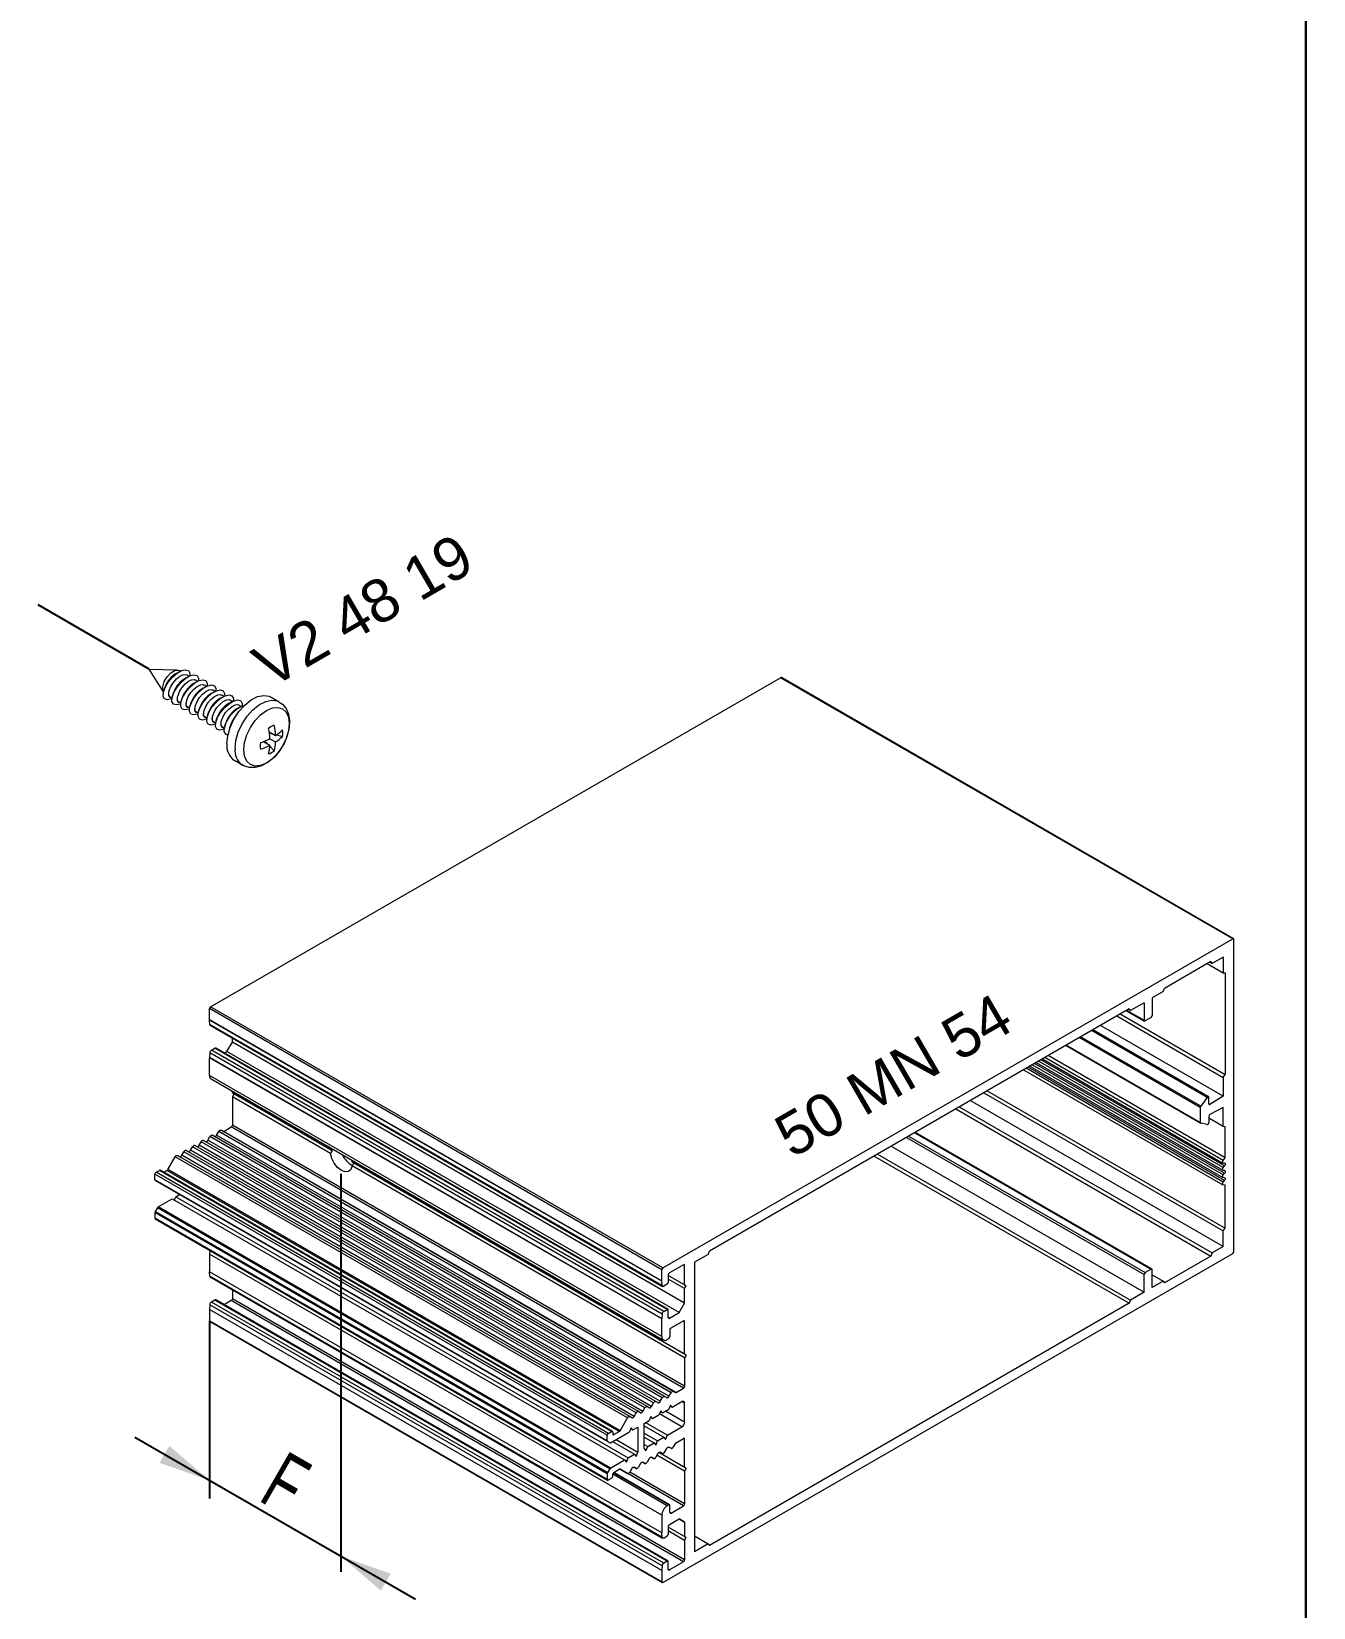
# Model space of a CAD drawing. Header units: millimetres. Extents: x 226 to 1066, y 456 to 1447.
# Drawn here: x 361.3 to 436.2, y 1258.6 to 1350.6 of the extents above; entities that cross this region are included whole.
import ezdxf

# ---------------------------------------------------------------- set-up
doc = ezdxf.new("R2010")
doc.units = ezdxf.units.MM
doc.linetypes.add('CENTER', pattern=[2, 1.25, -0.25, 0.25, -0.25])
for name, color, linetype in [('ANTET', 140, 'Continuous'), ('nokta', 140, 'Continuous'), ('SLD-0', 179, 'Continuous')]:
    doc.layers.add(name, color=color, linetype=linetype)
doc.styles.add('SLDTEXTSTYLE0', font='TXT', dxfattribs={"width": 0.663, "bigfont": 'bigfont'})
doc.styles.get("Standard").update_dxf_attribs({"font": 'arial.ttf'})

# ---------------------------------------------------------------- blocks, each defined once
blk = doc.blocks.new('MN50.S.1')
at = {"color": 252}
blk.add_lwpolyline([(9907.25, 888.558), (9907.25, 1185.558), (10117.25, 1185.558), (10117.25, 888.558)], close=True, dxfattribs=at)
blk = doc.blocks.new('M.T.TİP-4A')
at = {"color": 7, "linetype": 'Continuous', "lineweight": 15}
for p, q in [((371.766, 1293.685), (405.049, 1312.899)), ((431.46, 1297.653), (405.049, 1312.899)), ((431.505, 1297.657), (405.094, 1312.904)), ((398.176, 1278.439), (431.46, 1297.653)), ((431.524, 1279.391), (431.524, 1297.616)), ((430.887, 1296.587), (430.251, 1296.22)), ((430.887, 1296.587), (430.887, 1295.669)), ((430.177, 1296.325), (427.46, 1294.756)), ((429.964, 1296.202), (430.887, 1295.669)), ((430.123, 1296.294), (430.251, 1296.22)), ((430.251, 1296.22), (430.177, 1296.325)), ((430.887, 1295.669), (431.014, 1295.657)), ((431.014, 1295.657), (431.014, 1289.722)), ((427.387, 1294.567), (427.46, 1294.756)), ((426.273, 1293.924), (425.478, 1293.465)), ((426.273, 1293.924), (426.273, 1292.895)), ((427.387, 1294.567), (426.751, 1294.199)), ((426.751, 1294.199), (426.751, 1293.171)), ((398.113, 1278.329), (371.702, 1293.575)), ((371.702, 1292.914), (371.702, 1293.575)), ((398.113, 1277.667), (371.702, 1292.914)), ((398.113, 1277.661), (371.703, 1292.907)), ((371.722, 1292.658), (371.703, 1292.907)), ((398.176, 1278.439), (371.766, 1293.685)), ((425.404, 1293.569), (400.891, 1279.418)), ((424.676, 1293.149), (430.887, 1289.564)), ((424.877, 1293.265), (431.014, 1289.722)), ((425.229, 1293.468), (426.292, 1292.854)), ((425.35, 1293.538), (425.478, 1293.465)), ((425.478, 1293.465), (425.404, 1293.569)), ((426.687, 1293.06), (426.337, 1292.858)), ((398.133, 1277.412), (371.722, 1292.658)), ((371.75, 1292.606), (398.16, 1277.36)), ((430.041, 1288.435), (423.276, 1292.34)), ((430.887, 1288.461), (423.722, 1292.598)), ((371.722, 1290.987), (371.703, 1290.716)), ((398.133, 1275.741), (371.722, 1290.987)), ((371.817, 1291.143), (372.021, 1291.26)), ((398.228, 1275.896), (371.817, 1291.143)), ((398.431, 1276.014), (372.021, 1291.26)), ((398.476, 1276.018), (372.066, 1291.265)), ((372.556, 1290.981), (372.721, 1291.076)), ((372.721, 1291.076), (373.039, 1291.627)), ((399.131, 1275.83), (372.721, 1291.076)), ((373.039, 1291.627), (373.039, 1291.862)), ((399.449, 1276.381), (373.039, 1291.627)), ((421.698, 1291.43), (429.569, 1286.886)), ((398.113, 1275.463), (371.702, 1290.709)), ((371.702, 1289.68), (371.702, 1290.709)), ((398.113, 1275.469), (371.703, 1290.716)), ((419.606, 1290.222), (430.879, 1283.714)), ((419.973, 1290.434), (430.879, 1284.138)), ((420.341, 1290.646), (430.879, 1284.562)), ((431.014, 1284.865), (420.67, 1290.836)), ((398.113, 1274.434), (371.702, 1289.68)), ((371.796, 1289.474), (398.206, 1274.228)), ((419.238, 1290.01), (430.879, 1283.29)), ((430.887, 1289.564), (431.014, 1289.722)), ((430.887, 1289.564), (430.887, 1288.461)), ((373.039, 1288.651), (373.039, 1288.756)), ((378.774, 1285.341), (373.039, 1288.651)), ((373.134, 1288.596), (373.039, 1288.651)), ((373.134, 1288.596), (373.039, 1288.431)), ((373.039, 1288.431), (373.039, 1286.777)), ((378.774, 1285.12), (373.039, 1288.431)), ((378.862, 1285.29), (373.134, 1288.596)), ((416.916, 1288.669), (430.887, 1280.604)), ((417.117, 1288.785), (431.014, 1280.762)), ((429.961, 1288.397), (429.579, 1287.879)), ((430.049, 1288.022), (430.06, 1288.391)), ((430.887, 1288.461), (430.115, 1287.984)), ((415.283, 1287.726), (430.177, 1279.128)), ((415.484, 1287.842), (430.251, 1279.318)), ((430.887, 1279.685), (416.12, 1288.21)), ((429.551, 1287.802), (429.551, 1286.927)), ((430.887, 1287.811), (430.115, 1287.396)), ((430.887, 1286.709), (430.887, 1287.811)), ((372.122, 1286.188), (372.242, 1286.395)), ((398.652, 1271.149), (372.242, 1286.395)), ((398.787, 1271.227), (372.377, 1286.473)), ((372.534, 1286.412), (372.975, 1286.667)), ((398.945, 1271.166), (372.534, 1286.412)), ((399.386, 1271.421), (372.975, 1286.667)), ((399.449, 1271.531), (373.039, 1286.777)), ((429.961, 1286.806), (429.579, 1286.883)), ((430.049, 1287.282), (430.06, 1286.926)), ((430.052, 1287.191), (430.887, 1286.709)), ((430.887, 1286.709), (431.014, 1286.697)), ((431.014, 1284.865), (431.014, 1286.697)), ((370.595, 1285.306), (370.714, 1285.513)), ((397.125, 1270.267), (370.714, 1285.513)), ((397.26, 1270.345), (370.849, 1285.591)), ((371.104, 1285.6), (371.223, 1285.807)), ((397.514, 1270.354), (371.104, 1285.6)), ((397.634, 1270.561), (371.223, 1285.807)), ((397.769, 1270.639), (371.358, 1285.885)), ((371.613, 1285.894), (371.733, 1286.101)), ((398.023, 1270.648), (371.613, 1285.894)), ((398.143, 1270.855), (371.733, 1286.101)), ((398.278, 1270.933), (371.868, 1286.179)), ((398.533, 1270.941), (372.122, 1286.188)), ((411.506, 1285.546), (426.273, 1277.022)), ((426.732, 1278.367), (412.901, 1286.351)), ((369.265, 1284.179), (369.696, 1284.925)), ((396.107, 1269.679), (369.696, 1284.925)), ((396.242, 1269.757), (369.831, 1285.003)), ((370.086, 1285.012), (370.205, 1285.219)), ((396.496, 1269.766), (370.086, 1285.012)), ((396.616, 1269.973), (370.205, 1285.219)), ((396.751, 1270.051), (370.34, 1285.297)), ((397.005, 1270.06), (370.595, 1285.306)), ((378.794, 1285.434), (378.774, 1285.341)), ((380.032, 1284.614), (380.011, 1284.731)), ((399.449, 1273.405), (380.032, 1284.614)), ((399.545, 1273.35), (380.135, 1284.555)), ((410.51, 1284.971), (425.404, 1276.373)), ((410.711, 1285.087), (425.478, 1276.562)), ((430.895, 1284.717), (431.014, 1284.865)), ((430.975, 1284.55), (430.895, 1284.557)), ((394.931, 1268.665), (368.52, 1283.912)), ((368.52, 1283.581), (368.52, 1283.912)), ((368.584, 1284.022), (368.775, 1284.132)), ((394.994, 1268.775), (368.584, 1284.022)), ((395.185, 1268.886), (368.775, 1284.132)), ((395.23, 1268.89), (368.82, 1284.136)), ((369.024, 1284.019), (369.22, 1284.132)), ((395.631, 1268.886), (369.22, 1284.132)), ((395.676, 1268.933), (369.265, 1284.179)), ((399.449, 1273.184), (380.032, 1284.394)), ((430.895, 1284.292), (430.975, 1284.391)), ((430.975, 1284.126), (430.895, 1284.133)), ((430.895, 1283.868), (430.975, 1283.967)), ((430.975, 1283.702), (430.895, 1283.709)), ((394.931, 1268.334), (368.52, 1283.581)), ((394.949, 1268.293), (368.539, 1283.54)), ((368.666, 1283.466), (368.539, 1283.54)), ((395.077, 1268.22), (368.666, 1283.466)), ((369.735, 1282.592), (369.958, 1282.721)), ((430.895, 1283.444), (430.975, 1283.543)), ((431.014, 1283.274), (430.895, 1283.285)), ((431.014, 1280.762), (431.014, 1283.274)), ((368.666, 1281.953), (368.539, 1281.733)), ((395.077, 1266.707), (368.666, 1281.953)), ((368.711, 1282.001), (369.533, 1282.475)), ((395.122, 1266.754), (368.711, 1282.001)), ((369.533, 1282.475), (395.943, 1267.229)), ((369.657, 1282.404), (369.735, 1282.592)), ((369.735, 1282.592), (396.146, 1267.346)), ((394.931, 1266.424), (368.52, 1281.67)), ((368.52, 1281.67), (368.52, 1281.339)), ((394.931, 1266.093), (368.52, 1281.339)), ((394.949, 1266.486), (368.539, 1281.733)), ((368.539, 1281.298), (394.949, 1266.052)), ((430.887, 1280.604), (431.014, 1280.762)), ((430.887, 1279.685), (430.887, 1280.604)), ((398.113, 1263.998), (371.702, 1279.245)), ((371.702, 1279.245), (371.702, 1278.216)), ((398.176, 1260.067), (431.46, 1279.281)), ((400.817, 1279.229), (400.022, 1278.769)), ((400.817, 1279.229), (400.891, 1279.418)), ((430.177, 1279.128), (427.46, 1277.56)), ((430.251, 1279.318), (430.177, 1279.128)), ((430.887, 1279.685), (430.251, 1279.318)), ((398.113, 1262.969), (371.702, 1278.216)), ((398.113, 1262.963), (371.703, 1278.21)), ((371.722, 1277.961), (371.703, 1278.21)), ((398.113, 1277.667), (398.113, 1278.329)), ((399.386, 1278.622), (398.558, 1278.145)), ((399.449, 1277.447), (399.449, 1278.586)), ((400.022, 1278.769), (400.022, 1261.867)), ((426.687, 1278.363), (426.337, 1278.161)), ((426.751, 1277.297), (426.751, 1278.326)), ((398.133, 1262.714), (371.722, 1277.961)), ((371.75, 1277.908), (398.16, 1262.662)), ((398.133, 1277.412), (398.113, 1277.661)), ((398.431, 1277.483), (398.228, 1277.366)), ((398.495, 1278.035), (398.495, 1277.594)), ((399.449, 1277.447), (398.495, 1277.998)), ((399.545, 1277.391), (398.495, 1277.998)), ((399.449, 1277.226), (398.495, 1277.777)), ((399.449, 1277.447), (399.545, 1277.391)), ((399.449, 1277.226), (399.545, 1277.391)), ((399.449, 1276.381), (399.449, 1277.226)), ((426.273, 1277.022), (426.273, 1278.05)), ((426.751, 1278.032), (427.387, 1277.664)), ((427.387, 1277.664), (426.751, 1277.297)), ((427.387, 1277.664), (427.46, 1277.56)), ((371.722, 1276.29), (371.703, 1276.018)), ((398.133, 1261.043), (371.722, 1276.29)), ((372.021, 1276.562), (371.817, 1276.445)), ((398.228, 1261.199), (371.817, 1276.445)), ((398.431, 1261.316), (372.021, 1276.562)), ((398.476, 1261.32), (372.066, 1276.567)), ((372.975, 1276.526), (372.556, 1276.284)), ((399.386, 1261.279), (372.975, 1276.526)), ((373.039, 1277.164), (373.039, 1276.636)), ((399.449, 1261.389), (373.039, 1276.636)), ((399.131, 1275.83), (399.449, 1276.381)), ((425.404, 1276.373), (400.891, 1262.222)), ((425.478, 1276.562), (425.404, 1276.373)), ((426.273, 1277.022), (425.478, 1276.562)), ((398.113, 1260.765), (371.702, 1276.011)), ((371.702, 1276.011), (371.702, 1275.35)), ((398.113, 1260.103), (371.702, 1275.35)), ((398.113, 1260.771), (371.703, 1276.018)), ((398.133, 1275.741), (398.113, 1275.469)), ((398.113, 1274.434), (398.113, 1275.463)), ((398.228, 1275.896), (398.431, 1276.014)), ((398.495, 1275.536), (398.495, 1275.977)), ((398.558, 1275.499), (399.131, 1275.83)), ((398.654, 1274.93), (399.386, 1275.352)), ((371.721, 1275.309), (398.131, 1260.062)), ((398.59, 1274.819), (398.59, 1274.415)), ((399.449, 1273.405), (399.449, 1275.315)), ((398.526, 1274.305), (398.431, 1274.25)), ((399.545, 1273.35), (399.449, 1273.405)), ((399.545, 1273.35), (399.449, 1273.184)), ((399.449, 1273.184), (399.449, 1271.531)), ((398.023, 1270.648), (398.143, 1270.855)), ((398.398, 1270.864), (398.278, 1270.933)), ((398.533, 1270.941), (398.652, 1271.149)), ((398.9, 1271.162), (398.787, 1271.227)), ((398.945, 1271.166), (399.386, 1271.421)), ((396.496, 1269.766), (396.616, 1269.973)), ((396.87, 1269.982), (396.751, 1270.051)), ((397.005, 1270.06), (397.125, 1270.267)), ((397.379, 1270.276), (397.26, 1270.345)), ((397.514, 1270.354), (397.634, 1270.561)), ((397.578, 1269.642), (397.948, 1269.856)), ((397.888, 1270.57), (397.769, 1270.639)), ((398.049, 1270.098), (397.948, 1269.856)), ((398.027, 1270.044), (398.15, 1269.973)), ((398.15, 1269.973), (398.049, 1270.098)), ((398.15, 1269.973), (398.521, 1270.186)), ((398.622, 1270.429), (398.521, 1270.186)), ((398.599, 1270.375), (398.723, 1270.303)), ((398.723, 1270.303), (398.622, 1270.429)), ((398.723, 1270.303), (399.29, 1270.631)), ((399.449, 1269.436), (399.449, 1270.539)), ((395.676, 1268.933), (396.107, 1269.679)), ((396.331, 1269.106), (396.229, 1268.864)), ((396.361, 1269.688), (396.242, 1269.757)), ((396.308, 1269.052), (396.432, 1268.981)), ((396.432, 1268.981), (396.331, 1269.106)), ((396.432, 1268.981), (396.719, 1269.146)), ((396.719, 1269.146), (396.719, 1267.676)), ((397.089, 1269.36), (397.375, 1269.525)), ((397.089, 1267.89), (397.089, 1269.36)), ((397.089, 1269.212), (398.234, 1268.551)), ((397.164, 1269.403), (398.437, 1268.668)), ((397.476, 1269.767), (397.375, 1269.525)), ((397.454, 1269.714), (397.578, 1269.642)), ((397.578, 1269.642), (397.476, 1269.767)), ((398.437, 1268.668), (399.29, 1269.161)), ((394.931, 1268.334), (394.931, 1268.665)), ((395.077, 1268.22), (394.949, 1268.293)), ((394.994, 1268.775), (395.185, 1268.886)), ((395.122, 1268.224), (396.229, 1268.864)), ((395.243, 1268.294), (396.516, 1267.559)), ((395.249, 1268.849), (395.249, 1268.739)), ((395.313, 1268.702), (395.631, 1268.886)), ((395.446, 1268.411), (396.719, 1267.676)), ((397.089, 1268.785), (397.864, 1268.338)), ((397.089, 1268.551), (397.661, 1268.221)), ((397.089, 1268.124), (397.291, 1268.007)), ((397.19, 1267.765), (397.291, 1268.007)), ((397.291, 1268.007), (397.661, 1268.221)), ((397.661, 1268.221), (397.763, 1268.095)), ((397.763, 1268.095), (397.864, 1268.338)), ((397.864, 1268.338), (398.234, 1268.551)), ((398.234, 1268.551), (398.335, 1268.426)), ((398.335, 1268.426), (398.437, 1268.668)), ((398.652, 1267.906), (398.531, 1267.976)), ((398.533, 1267.975), (398.652, 1267.906)), ((398.9, 1268.179), (398.787, 1267.984)), ((398.945, 1268.226), (399.386, 1268.481)), ((399.449, 1266.791), (399.449, 1268.444)), ((395.122, 1266.754), (395.943, 1267.229)), ((395.943, 1267.229), (396.044, 1267.103)), ((396.044, 1267.103), (396.146, 1267.346)), ((396.146, 1267.346), (396.516, 1267.559)), ((396.516, 1267.559), (396.617, 1267.434)), ((396.617, 1267.434), (396.719, 1267.676)), ((397.125, 1267.024), (397.004, 1267.094)), ((397.005, 1267.093), (397.125, 1267.024)), ((397.089, 1267.89), (397.19, 1267.765)), ((397.379, 1267.309), (397.26, 1267.102)), ((397.634, 1267.318), (397.513, 1267.388)), ((397.514, 1267.387), (397.634, 1267.318)), ((397.888, 1267.603), (397.769, 1267.396)), ((399.449, 1266.57), (397.831, 1267.504)), ((399.449, 1266.791), (397.939, 1267.663)), ((399.545, 1266.736), (397.939, 1267.663)), ((398.143, 1267.612), (398.022, 1267.682)), ((398.023, 1267.681), (398.143, 1267.612)), ((398.398, 1267.897), (398.278, 1267.69)), ((394.931, 1266.424), (394.931, 1266.093)), ((395.077, 1266.707), (394.949, 1266.486)), ((394.994, 1266.056), (395.185, 1266.167)), ((395.249, 1266.277), (395.249, 1266.387)), ((398.571, 1264.609), (395.307, 1266.494)), ((395.313, 1266.497), (395.631, 1266.681)), ((396.107, 1266.437), (395.674, 1266.686)), ((395.676, 1266.685), (396.107, 1266.437)), ((396.361, 1266.722), (396.242, 1266.515)), ((396.616, 1266.731), (396.495, 1266.8)), ((396.496, 1266.8), (396.616, 1266.731)), ((396.87, 1267.016), (396.751, 1266.808)), ((399.545, 1266.736), (399.449, 1266.791)), ((399.545, 1266.736), (399.449, 1266.57)), ((399.449, 1266.57), (399.449, 1264.66)), ((398.526, 1264.605), (398.431, 1264.549)), ((398.59, 1264.164), (398.59, 1264.568)), ((398.654, 1264.127), (399.386, 1264.549)), ((398.113, 1263.998), (398.113, 1262.969)), ((398.558, 1263.447), (399.131, 1263.778)), ((399.131, 1263.778), (399.449, 1263.594)), ((399.449, 1263.594), (399.131, 1263.778)), ((399.449, 1263.594), (399.449, 1262.749)), ((398.133, 1262.714), (398.113, 1262.963)), ((398.228, 1262.668), (398.431, 1262.786)), ((398.495, 1263.337), (398.495, 1262.896)), ((399.449, 1262.749), (398.495, 1263.3)), ((399.545, 1262.694), (398.495, 1263.3)), ((399.449, 1262.528), (398.495, 1263.079)), ((399.449, 1262.749), (399.545, 1262.694)), ((399.449, 1262.528), (399.545, 1262.694)), ((399.449, 1262.528), (399.449, 1261.389)), ((400.022, 1262.785), (400.817, 1262.326)), ((400.817, 1262.326), (400.022, 1261.867)), ((400.817, 1262.326), (400.891, 1262.222)), ((398.133, 1261.043), (398.113, 1260.771)), ((398.113, 1260.765), (398.113, 1260.103)), ((398.431, 1261.316), (398.228, 1261.199)), ((398.495, 1260.838), (398.495, 1261.279)), ((399.386, 1261.279), (398.558, 1260.802))]:
    blk.add_line(p, q, dxfattribs=at)
at = {"color": 8, "linetype": 'Continuous', "lineweight": 15}
for p, q in [((425.255, 1293.483), (426.273, 1292.895)), ((429.579, 1287.879), (422.563, 1291.929)), ((429.961, 1288.397), (423.203, 1292.298)), ((429.551, 1286.927), (421.725, 1291.445)), ((429.551, 1287.802), (422.483, 1291.883)), ((430.895, 1283.444), (419.38, 1290.091)), ((430.975, 1283.543), (419.505, 1290.164)), ((430.895, 1283.868), (419.747, 1290.303)), ((430.975, 1283.967), (419.873, 1290.376)), ((430.895, 1284.292), (420.115, 1290.516)), ((430.975, 1284.391), (420.24, 1290.588)), ((430.895, 1284.717), (420.482, 1290.728)), ((430.115, 1287.984), (430.049, 1288.022)), ((412.398, 1286.061), (426.273, 1278.05)), ((412.525, 1286.134), (426.337, 1278.161)), ((412.875, 1286.336), (426.687, 1278.363)), ((399.449, 1278.586), (399.386, 1278.622)), ((398.558, 1275.499), (398.495, 1275.536)), ((399.449, 1275.315), (399.386, 1275.352)), ((399.29, 1269.161), (397.975, 1269.92)), ((399.449, 1269.436), (398.335, 1270.079)), ((399.449, 1270.539), (399.29, 1270.631)), ((395.313, 1268.702), (395.249, 1268.739)), ((399.449, 1268.444), (399.386, 1268.481)), ((398.431, 1264.549), (395.249, 1266.386)), ((398.526, 1264.605), (395.286, 1266.475)), ((399.386, 1264.549), (396.127, 1266.43)), ((399.449, 1264.66), (396.24, 1266.512)), ((398.654, 1264.127), (398.59, 1264.164)), ((398.558, 1260.802), (398.495, 1260.838))]:
    blk.add_line(p, q, dxfattribs=at)
at = {"color": 1}
for p, q in [((379.371, 1283.93), (379.371, 1260.688)), ((371.702, 1275.35), (371.702, 1264.968)), ((367.343, 1268.55), (383.73, 1259.091))]:
    blk.add_line(p, q, dxfattribs=at)
at = {"color": 7, "linetype": 'Continuous', "lineweight": 15, "flags": 128}
for points in [[(430.06, 1288.391), (430.058, 1288.41), (430.052, 1288.425), (430.041, 1288.435), (430.027, 1288.439), (430.011, 1288.437), (429.993, 1288.429), (429.976, 1288.415), (429.961, 1288.397)], [(372.242, 1286.395), (372.256, 1286.417), (372.273, 1286.437), (372.291, 1286.453), (372.309, 1286.466), (372.328, 1286.475), (372.346, 1286.479), (372.362, 1286.478), (372.377, 1286.473)], [(370.714, 1285.513), (370.729, 1285.535), (370.745, 1285.555), (370.763, 1285.572), (370.782, 1285.585), (370.8, 1285.593), (370.818, 1285.597), (370.835, 1285.597), (370.849, 1285.591)], [(370.969, 1285.522), (370.983, 1285.517), (371, 1285.516), (371.018, 1285.52), (371.036, 1285.529), (371.055, 1285.542), (371.073, 1285.558), (371.089, 1285.578), (371.104, 1285.6)], [(371.223, 1285.807), (371.238, 1285.829), (371.254, 1285.849), (371.272, 1285.866), (371.291, 1285.878), (371.31, 1285.887), (371.327, 1285.891), (371.344, 1285.89), (371.358, 1285.885)], [(371.478, 1285.816), (371.492, 1285.811), (371.509, 1285.81), (371.527, 1285.814), (371.545, 1285.823), (371.564, 1285.836), (371.582, 1285.852), (371.599, 1285.872), (371.613, 1285.894)], [(371.733, 1286.101), (371.747, 1286.123), (371.764, 1286.143), (371.781, 1286.159), (371.8, 1286.172), (371.819, 1286.181), (371.837, 1286.185), (371.853, 1286.184), (371.868, 1286.179)], [(371.987, 1286.11), (372.002, 1286.105), (372.018, 1286.104), (372.036, 1286.108), (372.055, 1286.117), (372.073, 1286.13), (372.091, 1286.146), (372.108, 1286.166), (372.122, 1286.188)], [(369.696, 1284.925), (369.711, 1284.948), (369.727, 1284.967), (369.745, 1284.984), (369.764, 1284.997), (369.782, 1285.005), (369.8, 1285.009), (369.817, 1285.009), (369.831, 1285.003)], [(369.951, 1284.934), (369.965, 1284.929), (369.982, 1284.928), (370, 1284.932), (370.018, 1284.941), (370.037, 1284.954), (370.055, 1284.971), (370.071, 1284.99), (370.086, 1285.012)], [(370.205, 1285.219), (370.22, 1285.241), (370.236, 1285.261), (370.254, 1285.278), (370.273, 1285.291), (370.291, 1285.299), (370.309, 1285.303), (370.326, 1285.303), (370.34, 1285.297)], [(370.46, 1285.228), (370.474, 1285.223), (370.491, 1285.222), (370.509, 1285.226), (370.527, 1285.235), (370.546, 1285.248), (370.564, 1285.264), (370.58, 1285.284), (370.595, 1285.306)], [(380.032, 1284.394), (379.959, 1284.19), (379.818, 1284.07), (379.624, 1284.05), (379.403, 1284.132), (379.181, 1284.306), (378.988, 1284.549), (378.846, 1284.833), (378.774, 1285.12)], [(430.895, 1284.557), (430.879, 1284.562), (430.866, 1284.574), (430.858, 1284.592), (430.855, 1284.614), (430.858, 1284.639), (430.866, 1284.666), (430.879, 1284.692), (430.895, 1284.717)], [(430.975, 1284.55), (430.991, 1284.545), (431.004, 1284.533), (431.012, 1284.516), (431.014, 1284.494), (431.012, 1284.468), (431.004, 1284.442), (430.991, 1284.415), (430.975, 1284.391)], [(430.895, 1284.133), (430.879, 1284.138), (430.866, 1284.15), (430.858, 1284.167), (430.855, 1284.19), (430.858, 1284.215), (430.866, 1284.242), (430.879, 1284.268), (430.895, 1284.292)], [(430.895, 1283.709), (430.879, 1283.714), (430.866, 1283.726), (430.858, 1283.743), (430.855, 1283.765), (430.858, 1283.791), (430.866, 1283.818), (430.879, 1283.844), (430.895, 1283.868)], [(430.975, 1284.126), (430.991, 1284.121), (431.004, 1284.109), (431.012, 1284.092), (431.014, 1284.069), (431.012, 1284.044), (431.004, 1284.017), (430.991, 1283.991), (430.975, 1283.967)], [(430.975, 1283.702), (430.991, 1283.697), (431.004, 1283.685), (431.012, 1283.667), (431.014, 1283.645), (431.012, 1283.62), (431.004, 1283.593), (430.991, 1283.567), (430.975, 1283.543)], [(430.895, 1283.285), (430.879, 1283.29), (430.866, 1283.301), (430.858, 1283.319), (430.855, 1283.341), (430.858, 1283.366), (430.866, 1283.393), (430.879, 1283.42), (430.895, 1283.444)], [(398.228, 1277.366), (398.21, 1277.358), (398.193, 1277.354), (398.177, 1277.354), (398.163, 1277.358), (398.151, 1277.366), (398.142, 1277.378), (398.136, 1277.394), (398.133, 1277.412)], [(398.143, 1270.855), (398.157, 1270.877), (398.174, 1270.896), (398.192, 1270.913), (398.21, 1270.926), (398.229, 1270.935), (398.247, 1270.939), (398.264, 1270.938), (398.278, 1270.933)], [(398.398, 1270.864), (398.412, 1270.858), (398.429, 1270.858), (398.446, 1270.862), (398.465, 1270.87), (398.484, 1270.883), (398.502, 1270.9), (398.518, 1270.919), (398.533, 1270.941)], [(398.652, 1271.149), (398.667, 1271.171), (398.683, 1271.19), (398.701, 1271.207), (398.72, 1271.22), (398.738, 1271.228), (398.756, 1271.233), (398.773, 1271.232), (398.787, 1271.227)], [(396.616, 1269.973), (396.63, 1269.995), (396.647, 1270.015), (396.665, 1270.031), (396.683, 1270.044), (396.702, 1270.053), (396.72, 1270.057), (396.736, 1270.056), (396.751, 1270.051)], [(396.87, 1269.982), (396.885, 1269.976), (396.901, 1269.976), (396.919, 1269.98), (396.938, 1269.989), (396.956, 1270.001), (396.974, 1270.018), (396.991, 1270.038), (397.005, 1270.06)], [(397.125, 1270.267), (397.139, 1270.289), (397.156, 1270.309), (397.174, 1270.325), (397.192, 1270.338), (397.211, 1270.347), (397.229, 1270.351), (397.245, 1270.35), (397.26, 1270.345)], [(397.379, 1270.276), (397.394, 1270.27), (397.41, 1270.27), (397.428, 1270.274), (397.447, 1270.282), (397.465, 1270.295), (397.483, 1270.312), (397.5, 1270.332), (397.514, 1270.354)], [(397.634, 1270.561), (397.648, 1270.583), (397.665, 1270.603), (397.683, 1270.619), (397.701, 1270.632), (397.72, 1270.641), (397.738, 1270.645), (397.754, 1270.644), (397.769, 1270.639)], [(397.888, 1270.57), (397.903, 1270.564), (397.919, 1270.564), (397.937, 1270.568), (397.956, 1270.576), (397.975, 1270.589), (397.992, 1270.606), (398.009, 1270.626), (398.023, 1270.648)], [(396.107, 1269.679), (396.121, 1269.701), (396.137, 1269.721), (396.155, 1269.737), (396.174, 1269.75), (396.193, 1269.759), (396.211, 1269.763), (396.227, 1269.762), (396.242, 1269.757)], [(396.361, 1269.688), (396.376, 1269.683), (396.392, 1269.682), (396.41, 1269.686), (396.429, 1269.695), (396.447, 1269.707), (396.465, 1269.724), (396.482, 1269.744), (396.496, 1269.766)], [(398.398, 1267.897), (398.412, 1267.919), (398.429, 1267.939), (398.446, 1267.956), (398.465, 1267.969), (398.484, 1267.977), (398.502, 1267.981), (398.518, 1267.981), (398.533, 1267.975)], [(398.652, 1267.906), (398.667, 1267.901), (398.683, 1267.9), (398.701, 1267.904), (398.72, 1267.913), (398.738, 1267.926), (398.756, 1267.942), (398.773, 1267.962), (398.787, 1267.984)], [(396.87, 1267.016), (396.885, 1267.038), (396.901, 1267.057), (396.919, 1267.074), (396.938, 1267.087), (396.956, 1267.095), (396.974, 1267.099), (396.991, 1267.099), (397.005, 1267.093)], [(397.125, 1267.024), (397.139, 1267.019), (397.156, 1267.018), (397.174, 1267.022), (397.192, 1267.031), (397.211, 1267.044), (397.229, 1267.061), (397.245, 1267.08), (397.26, 1267.102)], [(397.379, 1267.309), (397.394, 1267.332), (397.41, 1267.351), (397.428, 1267.368), (397.447, 1267.381), (397.465, 1267.389), (397.483, 1267.393), (397.5, 1267.393), (397.514, 1267.387)], [(397.634, 1267.318), (397.648, 1267.313), (397.665, 1267.312), (397.683, 1267.316), (397.701, 1267.325), (397.72, 1267.338), (397.738, 1267.354), (397.754, 1267.374), (397.769, 1267.396)], [(397.888, 1267.603), (397.903, 1267.625), (397.919, 1267.645), (397.937, 1267.662), (397.956, 1267.675), (397.975, 1267.683), (397.992, 1267.687), (398.009, 1267.687), (398.023, 1267.681)], [(398.143, 1267.612), (398.157, 1267.607), (398.174, 1267.606), (398.192, 1267.61), (398.21, 1267.619), (398.229, 1267.632), (398.247, 1267.648), (398.264, 1267.668), (398.278, 1267.69)], [(396.107, 1266.437), (396.121, 1266.431), (396.137, 1266.431), (396.155, 1266.435), (396.174, 1266.443), (396.193, 1266.456), (396.211, 1266.473), (396.227, 1266.492), (396.242, 1266.515)], [(396.361, 1266.722), (396.376, 1266.744), (396.392, 1266.763), (396.41, 1266.78), (396.429, 1266.793), (396.447, 1266.802), (396.465, 1266.806), (396.482, 1266.805), (396.496, 1266.8)], [(396.616, 1266.731), (396.63, 1266.725), (396.647, 1266.725), (396.665, 1266.729), (396.683, 1266.737), (396.702, 1266.75), (396.72, 1266.767), (396.736, 1266.786), (396.751, 1266.808)], [(398.228, 1262.668), (398.21, 1262.66), (398.193, 1262.656), (398.177, 1262.656), (398.163, 1262.66), (398.151, 1262.668), (398.142, 1262.681), (398.136, 1262.696), (398.133, 1262.714)]]:
    blk.add_lwpolyline(points, dxfattribs=at)
at = {"color": 7, "linetype": 'Continuous', "lineweight": 15}
for centre, radius, start, end in [((405.076, 1312.863), 0.0453, 65.69288, 125.61758), ((431.485, 1297.623), 0.0393, 350.78596, 129.20329), ((371.84, 1293.569), 0.138, 122.60548, 177.39452), ((371.782, 1292.914), 0.0794, 179.94965, 184.47747), ((426.312, 1292.889), 0.0393, 170.78596, 309.20329), ((426.612, 1293.177), 0.138, 302.60548, 357.39452), ((371.785, 1292.658), 0.0628, 179.64951, 235.89625), ((371.931, 1290.967), 0.21, 122.80086, 174.311), ((372.047, 1291.223), 0.0453, 65.69288, 125.61758), ((371.793, 1290.709), 0.0904, 175.80602, 179.95582), ((371.923, 1289.656), 0.222, 173.70115, 234.98667), ((429.687, 1287.796), 0.136, 142.5075, 177.51399), ((430.088, 1288.014), 0.04, 168.31177, 311.67748), ((430.186, 1287.279), 0.137, 121.2458, 178.7542), ((372.508, 1286.45), 0.0457, 247.38026, 305.46899), ((372.901, 1286.783), 0.138, 302.60548, 357.39452), ((429.591, 1286.921), 0.0407, 171.63351, 252.55455), ((429.945, 1286.92), 0.115, 277.90099, 3.29732), ((380.629, 1285.55), 1.265, 203.5736, 242.8864), ((368.659, 1283.905), 0.138, 122.60548, 177.39452), ((368.801, 1284.095), 0.0453, 65.69288, 125.61758), ((369.152, 1284.242), 0.13, 301.95467, 331.14439), ((368.565, 1283.576), 0.0453, 174.37962, 234.30196), ((368.78, 1281.891), 0.13, 121.95467, 151.14439), ((368.65, 1281.666), 0.13, 148.85627, 178.0435), ((368.563, 1281.334), 0.0432, 172.74417, 235.94365), ((372.293, 1279.232), 0.59, 158.52114, 178.7922), ((431.385, 1279.397), 0.138, 302.60548, 357.39452), ((371.782, 1278.216), 0.0794, 179.94965, 184.47747), ((398.251, 1278.322), 0.138, 122.60548, 177.39452), ((398.633, 1278.028), 0.138, 122.60548, 177.39452), ((399.41, 1278.592), 0.0393, 350.78596, 129.20329), ((426.411, 1278.044), 0.138, 122.60548, 177.39452), ((426.712, 1278.332), 0.0393, 350.78596, 129.20329), ((371.785, 1277.96), 0.0628, 179.64951, 235.89625), ((398.192, 1277.667), 0.0794, 179.94965, 184.47747), ((398.356, 1277.6), 0.138, 302.60548, 357.39452), ((371.931, 1276.269), 0.21, 122.80086, 174.311), ((372.047, 1276.526), 0.0453, 65.69288, 125.61758), ((372.901, 1276.642), 0.138, 302.60548, 357.39452), ((371.793, 1276.011), 0.0904, 175.80602, 179.95582), ((371.746, 1275.345), 0.0444, 173.70115, 234.98667), ((398.203, 1275.462), 0.0904, 175.80602, 179.95582), ((398.341, 1275.72), 0.21, 122.80086, 174.311), ((398.456, 1275.983), 0.0393, 350.78596, 129.20329), ((398.533, 1275.53), 0.0393, 170.78596, 309.20329), ((399.41, 1275.322), 0.0393, 350.78596, 129.20329), ((398.307, 1274.402), 0.197, 170.78596, 309.20329), ((398.728, 1274.813), 0.138, 122.60548, 177.39452), ((398.452, 1274.422), 0.138, 302.60548, 357.39452), ((398.918, 1271.203), 0.0453, 245.68605, 305.61817), ((399.311, 1271.537), 0.138, 302.60548, 357.39452), ((399.352, 1270.554), 0.0983, 350.78596, 129.20329), ((395.562, 1268.996), 0.13, 301.95467, 331.14439), ((399.104, 1269.452), 0.346, 302.60548, 357.39452), ((395.069, 1268.659), 0.138, 122.60548, 177.39452), ((394.976, 1268.33), 0.0453, 174.37962, 234.30196), ((395.095, 1268.261), 0.0453, 245.68605, 305.61817), ((395.21, 1268.855), 0.0393, 350.78596, 129.20329), ((395.288, 1268.732), 0.0393, 170.78596, 309.20329), ((399.013, 1268.116), 0.13, 121.95467, 151.14439), ((399.41, 1268.451), 0.0393, 350.78596, 129.20329), ((395.061, 1266.419), 0.13, 148.85627, 178.0435), ((395.19, 1266.644), 0.13, 121.95467, 151.14439), ((395.111, 1266.283), 0.138, 302.60548, 357.39452), ((395.387, 1266.381), 0.138, 122.60548, 177.39452), ((395.657, 1266.644), 0.0453, 65.68605, 125.61817), ((394.97, 1266.087), 0.0393, 170.78596, 309.20329), ((398.804, 1263.967), 0.692, 122.60548, 177.39452), ((398.551, 1264.574), 0.0393, 350.78596, 129.20329), ((399.311, 1264.666), 0.138, 302.60548, 357.39452), ((398.633, 1263.331), 0.138, 122.60548, 177.39452), ((398.629, 1264.157), 0.0393, 170.78596, 309.20329), ((398.192, 1262.969), 0.0794, 179.94965, 184.47747), ((398.356, 1262.902), 0.138, 302.60548, 357.39452), ((398.203, 1260.765), 0.0904, 175.80602, 179.95582), ((398.341, 1261.022), 0.21, 122.80086, 174.311), ((398.456, 1261.285), 0.0393, 350.78596, 129.20329), ((398.533, 1260.832), 0.0393, 170.78596, 309.20329), ((399.311, 1261.396), 0.138, 302.60548, 357.39452), ((398.152, 1260.097), 0.0393, 170.78596, 309.20329)]:
    blk.add_arc(centre, radius, start, end, dxfattribs=at)
for major_axis, ratio, start_param, end_param in [((0.9, -0.52), 0.00007, 3.776463, 3.927031), ((0.636, 1.102), 0.577335, 1.570837, 1.721405), ((0.9, -0.52), 0.00007, 0.785439, 0.936007), ((0.636, 1.102), 0.577335, 4.561861, 4.71243)]:
    blk.add_ellipse((379.498, 1284.922), major_axis=major_axis, ratio=ratio, start_param=start_param, end_param=end_param, dxfattribs=at)
at = {"color": 1}
for points in [[(371.702, 1266.034), (369.361, 1268.045), (368.79, 1267.055)], [(379.371, 1261.607), (381.712, 1259.596), (382.283, 1260.586)]]:
    blk.add_solid(points, dxfattribs=at)
at = {"layer": 'SLD-0', "color": 3, "linetype": 'CENTER', "ltscale": 6}
blk.add_line((368.186, 1313.403), (352.575, 1322.415), dxfattribs=at)
at = {"color": 1, "insert": (376.166, 1267.818), "char_height": 3.375, "attachment_point": 1, "rotation": 330.00269, "style": 'SLDTEXTSTYLE0'}
blk.add_mtext('{\\fArial|b0|i0|c0|p34;F}', dxfattribs=at)
blk = doc.blocks.new('V24819-')
at = {"color": 5, "linetype": 'Continuous', "lineweight": 15}
for p, q in [((390.139, 1328.099), (389.307, 1329.435)), ((389.307, 1329.435), (390.941, 1329.381)), ((390.919, 1329.203), (391.093, 1329.297)), ((391.078, 1329.343), (391.127, 1329.315)), ((391.428, 1328.909), (391.602, 1329.003)), ((391.503, 1329.098), (391.636, 1329.021)), ((391.937, 1328.615), (392.111, 1328.709)), ((392.012, 1328.804), (392.145, 1328.727)), ((390.165, 1328.186), (390.227, 1328.374)), ((390.635, 1327.739), (390.536, 1327.796)), ((390.674, 1327.892), (390.736, 1328.08)), ((391.183, 1327.598), (391.245, 1327.786)), ((392.446, 1328.321), (392.62, 1328.416)), ((392.521, 1328.51), (392.654, 1328.433)), ((392.955, 1328.027), (393.129, 1328.122)), ((393.03, 1328.216), (393.163, 1328.139)), ((393.465, 1327.733), (393.638, 1327.828)), ((393.54, 1327.922), (393.672, 1327.845)), ((396.421, 1327.796), (396.899, 1327.521)), ((391.144, 1327.445), (391.045, 1327.502)), ((391.653, 1327.151), (391.554, 1327.208)), ((391.692, 1327.304), (391.754, 1327.492)), ((392.162, 1326.857), (392.063, 1326.914)), ((392.201, 1327.011), (392.263, 1327.198)), ((392.71, 1326.717), (392.772, 1326.904)), ((393.974, 1327.439), (394.147, 1327.534)), ((394.049, 1327.628), (394.181, 1327.552)), ((394.483, 1327.145), (394.657, 1327.24)), ((394.558, 1327.334), (394.69, 1327.258)), ((392.671, 1326.563), (392.572, 1326.62)), ((393.181, 1326.269), (393.081, 1326.326)), ((393.219, 1326.423), (393.281, 1326.611)), ((393.69, 1325.975), (393.59, 1326.033)), ((393.728, 1326.129), (393.791, 1326.317)), ((394.005, 1325.958), (394.02, 1326.041)), ((395.985, 1325.202), (396.356, 1324.988)), ((396.313, 1325.769), (396.683, 1325.555)), ((396.355, 1325.366), (396.683, 1325.177)), ((396.731, 1325.594), (397.086, 1325.499)), ((396.606, 1324.668), (396.346, 1324.927)), ((394.761, 1323.819), (394.284, 1324.094))]:
    blk.add_line(p, q, dxfattribs=at)
at = {"color": 5, "linetype": 'Continuous', "lineweight": 15, "flags": 128}
for points in [[(390.142, 1328.107), (390.129, 1328.143), (390.11, 1328.401), (390.186, 1328.7), (390.344, 1328.99), (390.558, 1329.222), (390.792, 1329.357), (391.006, 1329.372), (391.078, 1329.343)], [(390.134, 1328.076), (390.237, 1328.364), (390.42, 1328.671), (390.66, 1328.959), (390.929, 1329.193), (391.194, 1329.346), (391.424, 1329.399), (391.59, 1329.346), (391.672, 1329.193), (391.675, 1329.04)], [(390.456, 1328.098), (390.477, 1328.192), (390.569, 1328.421), (390.714, 1328.652), (390.893, 1328.857), (391.086, 1329.013), (391.272, 1329.104), (391.43, 1329.122), (391.498, 1329.088)], [(390.643, 1327.782), (390.746, 1328.07), (390.929, 1328.377), (391.169, 1328.665), (391.438, 1328.899), (391.704, 1329.052), (391.933, 1329.105), (392.099, 1329.052), (392.182, 1328.899), (392.184, 1328.746)], [(390.965, 1327.805), (390.986, 1327.898), (391.078, 1328.127), (391.223, 1328.358), (391.402, 1328.563), (391.596, 1328.719), (391.781, 1328.81), (391.939, 1328.828), (392.007, 1328.794)], [(391.152, 1327.488), (391.255, 1327.776), (391.438, 1328.083), (391.678, 1328.371), (391.947, 1328.605), (392.213, 1328.759), (392.442, 1328.812), (392.608, 1328.758), (392.691, 1328.605), (392.694, 1328.452)], [(390.63, 1327.7), (390.601, 1327.687), (390.372, 1327.634), (390.206, 1327.688), (390.123, 1327.841), (390.134, 1328.076)], [(390.605, 1327.756), (390.528, 1327.78), (390.447, 1327.899), (390.456, 1328.098)], [(391.114, 1327.462), (391.037, 1327.486), (390.956, 1327.605), (390.965, 1327.805)], [(391.474, 1327.511), (391.495, 1327.604), (391.587, 1327.833), (391.732, 1328.064), (391.912, 1328.27), (392.105, 1328.425), (392.29, 1328.516), (392.448, 1328.534), (392.516, 1328.5)], [(391.662, 1327.194), (391.765, 1327.482), (391.947, 1327.789), (392.188, 1328.077), (392.457, 1328.311), (392.722, 1328.465), (392.951, 1328.518), (393.117, 1328.464), (393.2, 1328.311), (393.203, 1328.158)], [(391.983, 1327.217), (392.004, 1327.311), (392.096, 1327.539), (392.241, 1327.771), (392.421, 1327.976), (392.614, 1328.131), (392.799, 1328.222), (392.957, 1328.24), (393.025, 1328.206)], [(392.171, 1326.9), (392.274, 1327.188), (392.456, 1327.495), (392.697, 1327.783), (392.966, 1328.018), (393.231, 1328.171), (393.46, 1328.224), (393.626, 1328.17), (393.709, 1328.017), (393.712, 1327.864)], [(392.492, 1326.923), (392.513, 1327.017), (392.605, 1327.245), (392.75, 1327.477), (392.93, 1327.682), (393.123, 1327.837), (393.308, 1327.928), (393.466, 1327.946), (393.534, 1327.913)], [(392.68, 1326.606), (392.783, 1326.895), (392.965, 1327.201), (393.206, 1327.489), (393.475, 1327.724), (393.74, 1327.877), (393.97, 1327.93), (394.135, 1327.876), (394.218, 1327.723), (394.221, 1327.571)], [(393.841, 1325.073), (393.889, 1325.534), (394.028, 1326.021), (394.251, 1326.504), (394.543, 1326.951), (394.886, 1327.336), (395.258, 1327.632), (395.636, 1327.823), (395.996, 1327.896), (396.316, 1327.846), (396.421, 1327.796)], [(391.139, 1327.406), (391.11, 1327.394), (390.881, 1327.34), (390.715, 1327.394), (390.632, 1327.547), (390.643, 1327.782)], [(391.648, 1327.112), (391.619, 1327.1), (391.39, 1327.047), (391.224, 1327.1), (391.142, 1327.253), (391.152, 1327.488)], [(391.623, 1327.168), (391.546, 1327.192), (391.465, 1327.311), (391.474, 1327.511)], [(392.157, 1326.818), (392.129, 1326.806), (391.899, 1326.753), (391.733, 1326.806), (391.651, 1326.959), (391.662, 1327.194)], [(392.132, 1326.874), (392.055, 1326.898), (391.974, 1327.017), (391.983, 1327.217)], [(392.666, 1326.524), (392.638, 1326.512), (392.408, 1326.459), (392.242, 1326.512), (392.16, 1326.666), (392.171, 1326.9)], [(392.641, 1326.581), (392.564, 1326.604), (392.483, 1326.723), (392.492, 1326.923)], [(393.001, 1326.629), (393.022, 1326.723), (393.114, 1326.952), (393.259, 1327.183), (393.439, 1327.388), (393.632, 1327.544), (393.817, 1327.634), (393.975, 1327.652), (394.044, 1327.619)], [(393.189, 1326.313), (393.292, 1326.601), (393.475, 1326.907), (393.715, 1327.195), (393.984, 1327.43), (394.249, 1327.583), (394.479, 1327.636), (394.645, 1327.583), (394.727, 1327.429), (394.73, 1327.277)], [(393.51, 1326.335), (393.531, 1326.429), (393.623, 1326.658), (393.768, 1326.889), (393.948, 1327.094), (394.141, 1327.25), (394.326, 1327.34), (394.485, 1327.358), (394.553, 1327.325)], [(394.318, 1324.797), (394.366, 1325.259), (394.505, 1325.746), (394.728, 1326.228), (395.02, 1326.676), (395.363, 1327.06), (395.735, 1327.357), (396.113, 1327.548), (396.473, 1327.62), (396.793, 1327.571), (396.901, 1327.52)], [(394.827, 1324.715), (394.872, 1325.138), (395.005, 1325.585), (395.216, 1326.024), (395.491, 1326.427), (395.812, 1326.765), (396.156, 1327.016), (396.499, 1327.163), (396.82, 1327.194), (397.095, 1327.109), (397.306, 1326.913), (397.439, 1326.62), (397.484, 1326.249), (397.439, 1325.826), (397.306, 1325.379), (397.095, 1324.939), (396.82, 1324.536), (396.499, 1324.198), (396.156, 1323.947), (395.812, 1323.801), (395.491, 1323.769), (395.216, 1323.854), (395.005, 1324.05), (394.872, 1324.343), (394.827, 1324.715)], [(396.895, 1327.506), (397.081, 1327.388), (397.298, 1327.123), (397.436, 1326.802), (397.497, 1326.426), (397.475, 1325.998), (397.367, 1325.542), (397.18, 1325.092), (397.067, 1324.906)], [(393.175, 1326.23), (393.147, 1326.218), (392.917, 1326.165), (392.751, 1326.218), (392.669, 1326.372), (392.68, 1326.606)], [(393.15, 1326.287), (393.073, 1326.31), (392.992, 1326.429), (393.001, 1326.629)], [(393.684, 1325.936), (393.656, 1325.924), (393.426, 1325.871), (393.26, 1325.924), (393.178, 1326.078), (393.189, 1326.313)], [(393.659, 1325.993), (393.582, 1326.016), (393.501, 1326.135), (393.51, 1326.335)], [(393.898, 1325.579), (393.77, 1325.63), (393.687, 1325.784), (393.698, 1326.019)], [(396.189, 1325.084), (396.122, 1325.151), (396.039, 1325.235)], [(396.312, 1325.706), (396.425, 1325.676), (396.517, 1325.652)], [(397.067, 1324.906), (396.925, 1324.672), (396.613, 1324.3), (396.254, 1323.996), (395.855, 1323.779), (395.489, 1323.682), (395.142, 1323.685), (394.825, 1323.785), (394.746, 1323.841)]]:
    blk.add_lwpolyline(points, dxfattribs=at)
at = {"color": 5, "linetype": 'Continuous', "lineweight": 15}
for centre, radius, start, end in [((391.693, 1327.853), 1.556, 119.81895, 160.43465), ((392.202, 1327.559), 1.556, 119.81895, 160.43465), ((392.711, 1327.265), 1.556, 119.81895, 160.43465), ((393.22, 1326.971), 1.556, 119.81895, 160.43465), ((393.729, 1326.677), 1.556, 119.81895, 160.43465), ((394.238, 1326.384), 1.556, 119.81895, 160.43465), ((394.747, 1326.09), 1.556, 119.81895, 160.43465), ((395.517, 1325.567), 1.874, 109.91718, 166.04124), ((395.256, 1325.796), 1.556, 119.81895, 160.43465), ((395.356, 1325.776), 1.362, 130.96752, 168.76613), ((396.871, 1325.317), 0.879, 107.56595, 132.42868), ((392.15, 1325.126), 4.213, 3.27422, 11.49748), ((392.477, 1325.315), 4.213, 3.27422, 11.49748), ((394.863, 1324.945), 1.029, 172.89125, 235.79657), ((396.656, 1324.945), 0.879, 167.57064, 192.42936), ((394.461, 1329.129), 4.213, 288.5002, 296.72307), ((394.069, 1325.315), 2.618, 345.68355, 356.98145), ((395.257, 1327.75), 2.617, 303.01579, 314.31432), ((395.257, 1327.372), 2.617, 303.01579, 314.31432), ((396.227, 1325.688), 0.879, 347.57064, 12.42936), ((395.346, 1324.671), 1.035, 173.00847, 234.64566), ((394.461, 1328.751), 4.213, 288.5002, 296.72307), ((393.741, 1325.126), 2.618, 345.68355, 356.98145), ((396.013, 1325.316), 0.879, 287.56595, 312.42868)]:
    blk.add_arc(centre, radius, start, end, dxfattribs=at)
at = {"color": 5, "linetype": 'Continuous', "lineweight": 15, "extrusion": (0, 0, -1)}
for centre, start_param in [((391.028, 1328.442), 3.071132), ((391.537, 1328.148), 3.071132), ((392.047, 1327.854), 3.071132), ((392.556, 1327.56), 3.071132), ((393.065, 1327.266), 3.071132), ((393.574, 1326.972), 3.071132), ((394.083, 1326.678), 3.071132), ((394.592, 1326.384), 3.705495)]:
    blk.add_ellipse(centre, major_axis=(0.514, 0.631), ratio=0.439273, start_param=start_param, end_param=3.831945, dxfattribs=at)

msp = doc.modelspace()

# ---------------------------------------------------------------- block references
for name, p in [('M.T.TİP-4A', (0, 0)), ('V24819-', (-21.121, -16.032))]:
    msp.add_blockref(name, p)
at = {"layer": 'ANTET', "color": 0}
for p in [(-9681.523, 261.489), (-9471.523, 261.489)]:
    msp.add_blockref('MN50.S.1', p, dxfattribs=at)

# ---------------------------------------------------------------- texts
at = {"layer": 'nokta', "char_height": 2.5, "width": 25.30173, "attachment_point": 1, "rotation": 30.14341}
for s, insert in [('V2 48 19', (373.99, 1314.397)), ('{\\pxqc;\\fArial|b0|i0|c162|p34;50 MN 54}', (400.057, 1284.417))]:
    msp.add_mtext(s, dxfattribs=dict(at, insert=insert))

doc.saveas('drawing.dxf')
